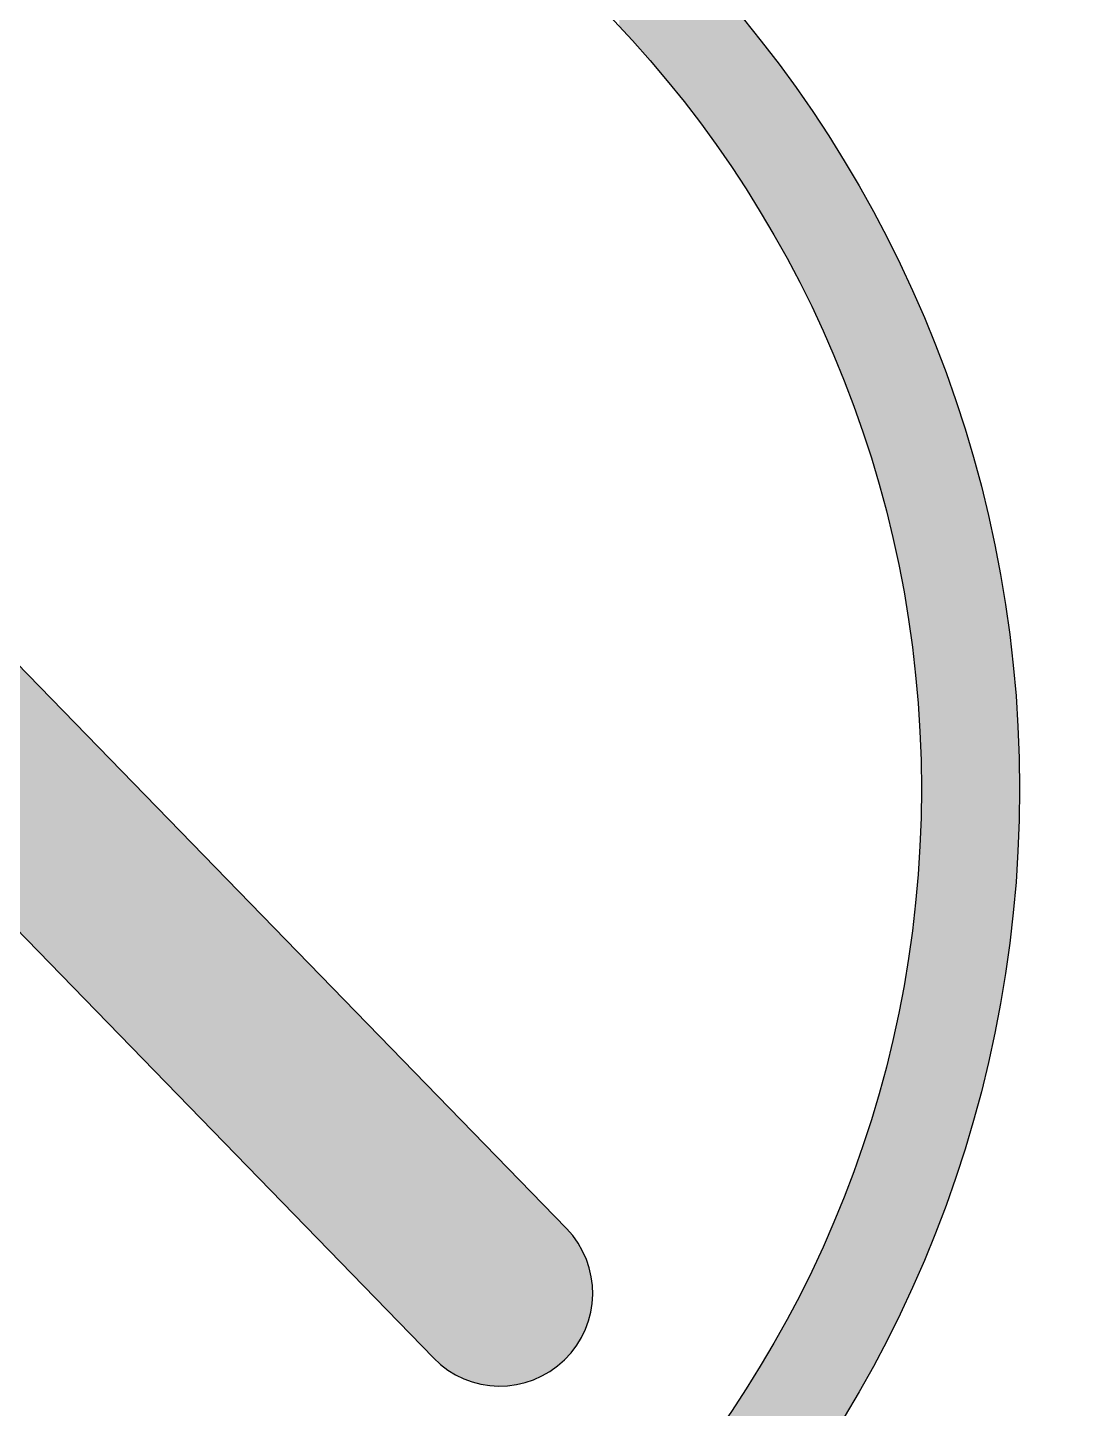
# Model space of a CAD drawing. Extents: x 14808 to 20058, y -13198 to -11680.
# Drawn here: x 16000.574 to 16002.171, y -12010.895 to -12008.786 of the extents above; entities that cross this region are included whole.
import ezdxf

# ---------------------------------------------------------------- set-up
doc = ezdxf.new("R2010")
doc.units = 0
doc.header["$LTSCALE"] = 7
doc.header["$MEASUREMENT"] = 0
doc.layers.get('0').update_dxf_attribs({"color": 2, "linetype": 'CONTINUOUS'})
doc.layers.add('D', color=2, linetype='CONTINUOUS')

msp = doc.modelspace()

# ---------------------------------------------------------------- linework, layer by layer
at = {"color": 7, "linetype": 'Continuous', "lineweight": 15}
for radius in [16.3242, 15.7587]:
    msp.add_circle((16010.5812, -12018.6267), radius, dxfattribs=at)
msp.add_open_spline([(15999.3312, -12018.6267), (15999.3367, -12018.3561), (15999.3473, -12017.8454), (15999.425, -12017.129), (15999.527, -12016.5091), (15999.6769, -12015.8263), (15999.8994, -12015.0553), (16000.2333, -12014.1795), (16000.6527, -12013.3058), (16001.139, -12012.4856), (16001.6632, -12011.7516), (16002.2225, -12011.0804), (16002.8233, -12010.4635), (16003.6071, -12009.776), (16004.4823, -12009.1523), (16005.1552, -12008.7666), (16005.5436, -12008.5664), (16005.6671, -12008.5068), (16005.7287, -12008.477)], degree=3, knots=[0, 0, 0, 0, 0.054702, 0.103217, 0.145543, 0.181681, 0.244502, 0.307634, 0.371182, 0.440853, 0.501729, 0.556883, 0.624061, 0.687782, 0.795186, 0.898263, 0.9492, 1, 1, 1, 1], dxfattribs=at)
at = {"layer": 'D'}
msp.add_lwpolyline([(15999.6985, -12008.8737, 0.999975), (15999.2921, -12009.269), (15999.7629, -12009.7529, 0.414214), (16000.1638, -12009.7584), (16001.1945, -12010.8178, 1), (16001.3977, -12010.6201), (15999.6985, -12008.8737)], format="xyb", dxfattribs=at)
for radius in [1.85, 1.7]:
    msp.add_circle((16000.2401, -12009.9489), radius, dxfattribs=at)
for points in [[(16001.5027, -12008.8106), (16001.4788, -12008.5748), (16001.5027, -12008.597)], [(16001.4788, -12008.7847), (16001.4788, -12008.5748), (16001.5027, -12008.8106)], [(16001.5139, -12008.8233), (16001.5027, -12008.597), (16001.5139, -12008.6073)], [(16001.5027, -12008.8106), (16001.5027, -12008.597), (16001.5139, -12008.8233)], [(16001.5318, -12008.8436), (16001.5139, -12008.6073), (16001.5318, -12008.6247)], [(16001.5139, -12008.8233), (16001.5139, -12008.6073), (16001.5318, -12008.8436)], [(16001.5482, -12008.8634), (16001.5318, -12008.6247), (16001.5482, -12008.6407)], [(16001.5318, -12008.8436), (16001.5318, -12008.6247), (16001.5482, -12008.8634)], [(16001.5599, -12008.8774), (16001.5482, -12008.6407), (16001.5599, -12008.6527)], [(16001.5482, -12008.8634), (16001.5482, -12008.6407), (16001.5599, -12008.8774)], [(16001.5816, -12008.9049), (16001.5599, -12008.6527), (16001.5816, -12008.675)], [(16001.5599, -12008.8774), (16001.5599, -12008.6527), (16001.5816, -12008.9049)], [(16001.5871, -12008.9118), (16001.5816, -12008.675), (16001.5871, -12008.6809)], [(16001.5816, -12008.9049), (16001.5816, -12008.675), (16001.5871, -12008.9118)], [(16001.6133, -12008.9468), (16001.5871, -12008.6809), (16001.6133, -12008.7093)], [(16001.5871, -12008.9118), (16001.5871, -12008.6809), (16001.6133, -12008.9468)], [(16001.6142, -12008.948), (16001.6133, -12008.7093), (16001.6142, -12008.7102)], [(16001.6133, -12008.9468), (16001.6133, -12008.7093), (16001.6142, -12008.948)], [(16001.6386, -12008.9824), (16001.6142, -12008.7102), (16001.6386, -12008.7381)], [(16001.6142, -12008.948), (16001.6142, -12008.7102), (16001.6386, -12008.9824)], [(16001.6457, -12008.993), (16001.6386, -12008.7381), (16001.6457, -12008.7461)], [(16001.6386, -12008.9824), (16001.6386, -12008.7381), (16001.6457, -12008.993)], [(16001.663, -12009.0186), (16001.6457, -12008.7461), (16001.663, -12008.7668)], [(16001.6457, -12008.993), (16001.6457, -12008.7461), (16001.663, -12009.0186)], [(16001.6763, -12009.0396), (16001.663, -12008.7668), (16001.6763, -12008.7828)], [(16001.663, -12009.0186), (16001.663, -12008.7668), (16001.6763, -12009.0396)], [(16001.6863, -12009.0553), (16001.6763, -12008.7828), (16001.6863, -12008.7954)], [(16001.6763, -12009.0396), (16001.6763, -12008.7828), (16001.6863, -12009.0553)], [(16001.7059, -12009.088), (16001.6863, -12008.7954), (16001.7059, -12008.8203)], [(16001.6863, -12009.0553), (16001.6863, -12008.7954), (16001.7059, -12009.088)], [(16001.7086, -12009.0925), (16001.7059, -12008.8203), (16001.7086, -12008.8238)], [(16001.7059, -12009.088), (16001.7059, -12008.8203), (16001.7086, -12009.0925)], [(16001.7299, -12009.1301), (16001.7086, -12008.8238), (16001.7299, -12008.8522)], [(16001.7086, -12009.0925), (16001.7086, -12008.8238), (16001.7299, -12009.1301)], [(16001.7345, -12009.1387), (16001.7299, -12008.8522), (16001.7345, -12008.8584)], [(16001.7299, -12009.1301), (16001.7299, -12008.8522), (16001.7345, -12009.1387)], [(16001.7502, -12009.1681), (16001.7345, -12008.8584), (16001.7502, -12008.8804)], [(16001.7345, -12009.1387), (16001.7345, -12008.8584), (16001.7502, -12009.1681)], [(16001.7621, -12009.1918), (16001.7502, -12008.8804), (16001.7621, -12008.8972)], [(16001.7502, -12009.1681), (16001.7502, -12008.8804), (16001.7621, -12009.1918)], [(16001.7694, -12009.2064), (16001.7621, -12008.8972), (16001.7694, -12008.9081)], [(16001.7621, -12009.1918), (16001.7621, -12008.8972), (16001.7694, -12009.2064)], [(16001.7875, -12009.2451), (16001.7694, -12008.9081), (16001.7875, -12008.9351)], [(16001.7694, -12009.2064), (16001.7694, -12008.9081), (16001.7875, -12009.2451)], [(16001.7885, -12009.2473), (16001.7875, -12008.9351), (16001.7885, -12008.9365)], [(16001.7875, -12009.2451), (16001.7875, -12008.9351), (16001.7885, -12009.2473)], [(16001.8047, -12009.284), (16001.7885, -12008.9365), (16001.8047, -12008.9619)], [(16001.7885, -12009.2473), (16001.7885, -12008.9365), (16001.8047, -12009.284)], [(16001.8139, -12009.3065), (16001.8047, -12008.9619), (16001.8139, -12008.9765)], [(16001.8047, -12009.284), (16001.8047, -12008.9619), (16001.8139, -12009.3065)], [(16001.8207, -12009.3231), (16001.8139, -12008.9765), (16001.8207, -12008.9878)], [(16001.8139, -12009.3065), (16001.8139, -12008.9765), (16001.8207, -12009.3231)], [(16001.8357, -12009.3624), (16001.8207, -12008.9878), (16001.8357, -12009.0128)], [(16001.8207, -12009.3231), (16001.8207, -12008.9878), (16001.8357, -12009.3624)], [(16001.8382, -12009.3694), (16001.8357, -12009.0128), (16001.8382, -12009.0169)], [(16001.8357, -12009.3624), (16001.8357, -12009.0128), (16001.8382, -12009.3694)], [(16001.8497, -12009.4019), (16001.8382, -12009.0169), (16001.8497, -12009.0372)], [(16001.8382, -12009.3694), (16001.8382, -12009.0169), (16001.8497, -12009.4019)], [(16001.8614, -12009.4377), (16001.8497, -12009.0372), (16001.8614, -12009.0578)], [(16001.8497, -12009.4019), (16001.8497, -12009.0372), (16001.8614, -12009.4377)], [(16001.8626, -12009.4415), (16001.8614, -12009.0578), (16001.8626, -12009.0601)], [(16001.8614, -12009.4377), (16001.8614, -12009.0578), (16001.8626, -12009.4415)], [(16001.8745, -12009.4811), (16001.8626, -12009.0601), (16001.8745, -12009.0824)], [(16001.8626, -12009.4415), (16001.8626, -12009.0601), (16001.8745, -12009.4811)], [(16001.8834, -12009.5139), (16001.8745, -12009.0824), (16001.8834, -12009.0992)], [(16001.8745, -12009.4811), (16001.8745, -12009.0824), (16001.8834, -12009.5139)], [(16001.8853, -12009.5208), (16001.8834, -12009.0992), (16001.8853, -12009.1029)], [(16001.8834, -12009.5139), (16001.8834, -12009.0992), (16001.8853, -12009.5208)], [(16001.8951, -12009.5604), (16001.8853, -12009.1029), (16001.8951, -12009.1225)], [(16001.8853, -12009.5208), (16001.8853, -12009.1029), (16001.8951, -12009.5604)], [(16001.9039, -12009.6), (16001.8951, -12009.1225), (16001.9039, -12009.1401)], [(16001.8951, -12009.5604), (16001.8951, -12009.1225), (16001.9039, -12009.6)], [(16001.9043, -12009.6021), (16001.9039, -12009.1401), (16001.9043, -12009.1409)], [(16001.9039, -12009.6), (16001.9039, -12009.1401), (16001.9043, -12009.6021)], [(16001.9117, -12009.6395), (16001.9043, -12009.1409), (16001.9117, -12009.1566)], [(16001.9043, -12009.6021), (16001.9043, -12009.1409), (16001.9117, -12009.6395)], [(16001.9185, -12009.6789), (16001.9117, -12009.1566), (16001.9185, -12009.1711)], [(16001.9117, -12009.6395), (16001.9117, -12009.1566), (16001.9185, -12009.6789)], [(16001.9241, -12009.7164), (16001.9185, -12009.1711), (16001.9241, -12009.183)], [(16001.9185, -12009.6789), (16001.9185, -12009.1711), (16001.9241, -12009.7164)], [(16001.9244, -12009.7182), (16001.9241, -12009.183), (16001.9244, -12009.1836)], [(16001.9241, -12009.7164), (16001.9241, -12009.183), (16001.9244, -12009.7182)], [(16001.9292, -12009.7573), (16001.9244, -12009.1836), (16001.9292, -12009.1947)], [(16001.9244, -12009.7182), (16001.9244, -12009.1836), (16001.9292, -12009.7573)], [(16001.9332, -12009.7961), (16001.9292, -12009.1947), (16001.9332, -12009.2037)], [(16001.9292, -12009.7573), (16001.9292, -12009.1947), (16001.9332, -12009.7961)], [(16001.9362, -12009.8347), (16001.9332, -12009.2037), (16001.9362, -12009.2106)], [(16001.9332, -12009.7961), (16001.9332, -12009.2037), (16001.9362, -12009.8347)], [(16001.9384, -12009.8731), (16001.9362, -12009.2106), (16001.9384, -12009.2155)], [(16001.9362, -12009.8347), (16001.9362, -12009.2106), (16001.9384, -12009.8731)], [(16001.9397, -12009.9111), (16001.9384, -12009.2155), (16001.9397, -12009.2184)], [(16001.9384, -12009.8731), (16001.9384, -12009.2155), (16001.9397, -12009.9111)], [(16001.9401, -12009.9489), (16001.9397, -12009.2184), (16001.9401, -12009.2193)], [(16001.9397, -12009.9111), (16001.9397, -12009.2184), (16001.9401, -12009.9489)], [(16001.9427, -12010.6724), (16001.9401, -12009.2193), (16001.9427, -12009.2253)], [(16001.9401, -12010.6784), (16001.9401, -12009.2193), (16001.9427, -12010.6724)], [(16001.9602, -12010.6299), (16001.9427, -12009.2253), (16001.9602, -12009.2679)], [(16001.9427, -12010.6724), (16001.9427, -12009.2253), (16001.9602, -12010.6299)], [(16001.9765, -12010.5871), (16001.9602, -12009.2679), (16001.9765, -12009.3107)], [(16001.9602, -12010.6299), (16001.9602, -12009.2679), (16001.9765, -12010.5871)], [(16001.9917, -12010.5441), (16001.9765, -12009.3107), (16001.9917, -12009.3536)], [(16001.9765, -12010.5871), (16001.9765, -12009.3107), (16001.9917, -12010.5441)], [(16001.1945, -12010.8178), (16000.1638, -12009.3519), (16001.1945, -12010.4112)], [(16000.1638, -12009.7584), (16000.1638, -12009.3519), (16001.1945, -12010.8178)], [(16002.0058, -12010.5011), (16001.9917, -12009.3536), (16002.0058, -12009.3967)], [(16001.9917, -12010.5441), (16001.9917, -12009.3536), (16002.0058, -12010.5011)], [(16002.0187, -12010.4579), (16002.0058, -12009.3967), (16002.0187, -12009.4398)], [(16002.0058, -12010.5011), (16002.0058, -12009.3967), (16002.0187, -12010.4579)], [(16002.0305, -12010.4148), (16002.0187, -12009.4398), (16002.0305, -12009.483)], [(16002.0187, -12010.4579), (16002.0187, -12009.4398), (16002.0305, -12010.4148)], [(16002.0411, -12010.3716), (16002.0305, -12009.483), (16002.0411, -12009.5261)], [(16002.0305, -12010.4148), (16002.0305, -12009.483), (16002.0411, -12010.3716)], [(16002.0507, -12010.3285), (16002.0411, -12009.5261), (16002.0507, -12009.5692)], [(16002.0411, -12010.3716), (16002.0411, -12009.5261), (16002.0507, -12010.3285)], [(16002.0592, -12010.2855), (16002.0507, -12009.5692), (16002.0592, -12009.6122)], [(16002.0507, -12010.3285), (16002.0507, -12009.5692), (16002.0592, -12010.2855)], [(16002.0666, -12010.2426), (16002.0592, -12009.6122), (16002.0666, -12009.6551)], [(16002.0592, -12010.2855), (16002.0592, -12009.6122), (16002.0666, -12010.2426)], [(16002.073, -12010.1999), (16002.0666, -12009.6551), (16002.073, -12009.6978)], [(16002.0666, -12010.2426), (16002.0666, -12009.6551), (16002.073, -12010.1999)], [(16002.0783, -12010.1574), (16002.073, -12009.6978), (16002.0783, -12009.7404)], [(16002.073, -12010.1999), (16002.073, -12009.6978), (16002.0783, -12010.1574)], [(16002.0826, -12010.1151), (16002.0783, -12009.7404), (16002.0826, -12009.7826)], [(16002.0783, -12010.1574), (16002.0783, -12009.7404), (16002.0826, -12010.1151)], [(16002.0859, -12010.0731), (16002.0826, -12009.7826), (16002.0859, -12009.8247)], [(16002.0826, -12010.1151), (16002.0826, -12009.7826), (16002.0859, -12010.0731)], [(16002.0882, -12010.0314), (16002.0859, -12009.8247), (16002.0882, -12009.8664)], [(16002.0859, -12010.0731), (16002.0859, -12009.8247), (16002.0882, -12010.0314)], [(16002.0896, -12009.9899), (16002.0882, -12009.8664), (16002.0896, -12009.9078)], [(16002.0882, -12010.0314), (16002.0882, -12009.8664), (16002.0896, -12009.9899)], [(16002.0896, -12009.9899), (16002.0896, -12009.9078), (16002.0901, -12009.9489)], [(16001.9401, -12010.6784), (16001.9397, -12009.9866), (16001.9401, -12009.9489)], [(16001.9397, -12010.6794), (16001.9384, -12010.0247), (16001.9397, -12009.9866)], [(16001.9397, -12010.6794), (16001.9397, -12009.9866), (16001.9401, -12010.6784)], [(16001.9384, -12010.6823), (16001.9362, -12010.063), (16001.9384, -12010.0247)], [(16001.9384, -12010.6823), (16001.9384, -12010.0247), (16001.9397, -12010.6794)], [(16001.9362, -12010.6871), (16001.9332, -12010.1016), (16001.9362, -12010.063)], [(16001.9362, -12010.6871), (16001.9362, -12010.063), (16001.9384, -12010.6823)], [(16001.9332, -12010.6941), (16001.9292, -12010.1405), (16001.9332, -12010.1016)], [(16001.9332, -12010.6941), (16001.9332, -12010.1016), (16001.9362, -12010.6871)], [(16001.9292, -12010.7031), (16001.9244, -12010.1796), (16001.9292, -12010.1405)], [(16001.9292, -12010.7031), (16001.9292, -12010.1405), (16001.9332, -12010.6941)], [(16001.9241, -12010.7148), (16001.9185, -12010.2188), (16001.9241, -12010.1814)], [(16001.9244, -12010.7142), (16001.9241, -12010.1814), (16001.9244, -12010.1796)], [(16001.9241, -12010.7148), (16001.9241, -12010.1814), (16001.9244, -12010.7142)], [(16001.9244, -12010.7142), (16001.9244, -12010.1796), (16001.9292, -12010.7031)], [(16001.9185, -12010.7266), (16001.9117, -12010.2582), (16001.9185, -12010.2188)], [(16001.9185, -12010.7266), (16001.9185, -12010.2188), (16001.9241, -12010.7148)], [(16001.9117, -12010.7411), (16001.9043, -12010.2956), (16001.9117, -12010.2582)], [(16001.9117, -12010.7411), (16001.9117, -12010.2582), (16001.9185, -12010.7266)], [(16001.9039, -12010.7577), (16001.8951, -12010.3373), (16001.9039, -12010.2977)], [(16001.9043, -12010.7569), (16001.9039, -12010.2977), (16001.9043, -12010.2956)], [(16001.9039, -12010.7577), (16001.9039, -12010.2977), (16001.9043, -12010.7569)], [(16001.9043, -12010.7569), (16001.9043, -12010.2956), (16001.9117, -12010.7411)], [(16001.8951, -12010.7752), (16001.8853, -12010.377), (16001.8951, -12010.3373)], [(16001.8951, -12010.7752), (16001.8951, -12010.3373), (16001.9039, -12010.7577)], [(16001.8834, -12010.7986), (16001.8745, -12010.4166), (16001.8834, -12010.3839)], [(16001.8853, -12010.7948), (16001.8834, -12010.3839), (16001.8853, -12010.377)], [(16001.8834, -12010.7986), (16001.8834, -12010.3839), (16001.8853, -12010.7948)], [(16001.8853, -12010.7948), (16001.8853, -12010.377), (16001.8951, -12010.7752)], [(16001.1967, -12010.82), (16001.1945, -12010.4112), (16001.1967, -12010.4135)], [(16001.1945, -12010.8178), (16001.1945, -12010.4112), (16001.1967, -12010.82)], [(16001.199, -12010.8222), (16001.1967, -12010.4135), (16001.199, -12010.4159)], [(16001.1967, -12010.82), (16001.1967, -12010.4135), (16001.199, -12010.8222)], [(16001.2013, -12010.8244), (16001.199, -12010.4159), (16001.2013, -12010.4183)], [(16001.199, -12010.8222), (16001.199, -12010.4159), (16001.2013, -12010.8244)], [(16001.8745, -12010.8154), (16001.8626, -12010.4563), (16001.8745, -12010.4166)], [(16001.8745, -12010.8154), (16001.8745, -12010.4166), (16001.8834, -12010.7986)], [(16001.2038, -12010.8265), (16001.2013, -12010.4183), (16001.2038, -12010.4208)], [(16001.2013, -12010.8244), (16001.2013, -12010.4183), (16001.2038, -12010.8265)], [(16001.2063, -12010.8286), (16001.2038, -12010.4208), (16001.2063, -12010.4234)], [(16001.2038, -12010.8265), (16001.2038, -12010.4208), (16001.2063, -12010.8286)], [(16001.2088, -12010.8307), (16001.2063, -12010.4234), (16001.2088, -12010.426)], [(16001.2063, -12010.8286), (16001.2063, -12010.4234), (16001.2088, -12010.8307)], [(16001.2114, -12010.8327), (16001.2088, -12010.426), (16001.2114, -12010.4287)], [(16001.2088, -12010.8307), (16001.2088, -12010.426), (16001.2114, -12010.8327)], [(16001.2141, -12010.8346), (16001.2114, -12010.4287), (16001.2141, -12010.4315)], [(16001.2114, -12010.8327), (16001.2114, -12010.4287), (16001.2141, -12010.8346)], [(16001.2169, -12010.8365), (16001.2141, -12010.4315), (16001.2169, -12010.4343)], [(16001.2141, -12010.8346), (16001.2141, -12010.4315), (16001.2169, -12010.8365)], [(16001.2197, -12010.8384), (16001.2169, -12010.4343), (16001.2197, -12010.4372)], [(16001.2169, -12010.8365), (16001.2169, -12010.4343), (16001.2197, -12010.8384)], [(16001.2226, -12010.8402), (16001.2197, -12010.4372), (16001.2226, -12010.4402)], [(16001.2197, -12010.8384), (16001.2197, -12010.4372), (16001.2226, -12010.8402)], [(16001.2256, -12010.8419), (16001.2226, -12010.4402), (16001.2256, -12010.4432)], [(16001.2226, -12010.8402), (16001.2226, -12010.4402), (16001.2256, -12010.8419)], [(16001.2286, -12010.8436), (16001.2256, -12010.4432), (16001.2286, -12010.4463)], [(16001.2256, -12010.8419), (16001.2256, -12010.4432), (16001.2286, -12010.8436)], [(16001.2317, -12010.8452), (16001.2286, -12010.4463), (16001.2317, -12010.4495)], [(16001.2286, -12010.8436), (16001.2286, -12010.4463), (16001.2317, -12010.8452)], [(16001.2348, -12010.8468), (16001.2317, -12010.4495), (16001.2348, -12010.4527)], [(16001.2317, -12010.8452), (16001.2317, -12010.4495), (16001.2348, -12010.8468)], [(16001.238, -12010.8482), (16001.2348, -12010.4527), (16001.238, -12010.456)], [(16001.2348, -12010.8468), (16001.2348, -12010.4527), (16001.238, -12010.8482)], [(16001.2412, -12010.8496), (16001.238, -12010.456), (16001.2412, -12010.4593)], [(16001.238, -12010.8482), (16001.238, -12010.456), (16001.2412, -12010.8496)], [(16001.2445, -12010.851), (16001.2412, -12010.4593), (16001.2445, -12010.4627)], [(16001.2412, -12010.8496), (16001.2412, -12010.4593), (16001.2445, -12010.851)], [(16001.8626, -12010.8376), (16001.8614, -12010.4601), (16001.8626, -12010.4563)], [(16001.8626, -12010.8376), (16001.8626, -12010.4563), (16001.8745, -12010.8154)], [(16001.2478, -12010.8522), (16001.2445, -12010.4627), (16001.2478, -12010.4661)], [(16001.2445, -12010.851), (16001.2445, -12010.4627), (16001.2478, -12010.8522)], [(16001.2512, -12010.8534), (16001.2478, -12010.4661), (16001.2512, -12010.4696)], [(16001.2478, -12010.8522), (16001.2478, -12010.4661), (16001.2512, -12010.8534)], [(16001.2546, -12010.8545), (16001.2512, -12010.4696), (16001.2546, -12010.4731)], [(16001.2512, -12010.8534), (16001.2512, -12010.4696), (16001.2546, -12010.8545)], [(16001.2581, -12010.8555), (16001.2546, -12010.4731), (16001.2581, -12010.4766)], [(16001.2546, -12010.8545), (16001.2546, -12010.4731), (16001.2581, -12010.8555)], [(16001.2616, -12010.8564), (16001.2581, -12010.4766), (16001.2616, -12010.4802)], [(16001.2581, -12010.8555), (16001.2581, -12010.4766), (16001.2616, -12010.8564)], [(16001.2651, -12010.8573), (16001.2616, -12010.4802), (16001.2651, -12010.4839)], [(16001.2616, -12010.8564), (16001.2616, -12010.4802), (16001.2651, -12010.8573)], [(16001.8614, -12010.8399), (16001.8497, -12010.4959), (16001.8614, -12010.4601)], [(16001.8614, -12010.8399), (16001.8614, -12010.4601), (16001.8626, -12010.8376)], [(16001.2687, -12010.858), (16001.2651, -12010.4839), (16001.2687, -12010.4875)], [(16001.2651, -12010.8573), (16001.2651, -12010.4839), (16001.2687, -12010.858)], [(16001.2723, -12010.8587), (16001.2687, -12010.4875), (16001.2723, -12010.4912)], [(16001.2687, -12010.858), (16001.2687, -12010.4875), (16001.2723, -12010.8587)], [(16001.2759, -12010.8592), (16001.2723, -12010.4912), (16001.2759, -12010.4949)], [(16001.2723, -12010.8587), (16001.2723, -12010.4912), (16001.2759, -12010.8592)], [(16001.2795, -12010.8597), (16001.2759, -12010.4949), (16001.2795, -12010.4986)], [(16001.2759, -12010.8592), (16001.2759, -12010.4949), (16001.2795, -12010.8597)], [(16001.2831, -12010.8601), (16001.2795, -12010.4986), (16001.2831, -12010.5024)], [(16001.2795, -12010.8597), (16001.2795, -12010.4986), (16001.2831, -12010.8601)], [(16001.8497, -12010.8605), (16001.8382, -12010.5284), (16001.8497, -12010.4959)], [(16001.8497, -12010.8605), (16001.8497, -12010.4959), (16001.8614, -12010.8399)], [(16001.2868, -12010.8604), (16001.2831, -12010.5024), (16001.2868, -12010.5061)], [(16001.2831, -12010.8601), (16001.2831, -12010.5024), (16001.2868, -12010.8604)], [(16001.2904, -12010.8606), (16001.2868, -12010.5061), (16001.2904, -12010.5099)], [(16001.2868, -12010.8604), (16001.2868, -12010.5061), (16001.2904, -12010.8606)], [(16001.2941, -12010.8607), (16001.2904, -12010.5099), (16001.2941, -12010.5137)], [(16001.2904, -12010.8606), (16001.2904, -12010.5099), (16001.2941, -12010.8607)], [(16001.2978, -12010.8607), (16001.2941, -12010.5137), (16001.2978, -12010.5174)], [(16001.2941, -12010.8607), (16001.2941, -12010.5137), (16001.2978, -12010.8607)], [(16001.3015, -12010.8606), (16001.2978, -12010.5174), (16001.3015, -12010.5212)], [(16001.2978, -12010.8607), (16001.2978, -12010.5174), (16001.3015, -12010.8606)], [(16001.3051, -12010.8604), (16001.3015, -12010.5212), (16001.3051, -12010.525)], [(16001.3015, -12010.8606), (16001.3015, -12010.5212), (16001.3051, -12010.8604)], [(16001.3088, -12010.8601), (16001.3051, -12010.525), (16001.3088, -12010.5287)], [(16001.3051, -12010.8604), (16001.3051, -12010.525), (16001.3088, -12010.8601)], [(16001.3124, -12010.8597), (16001.3088, -12010.5287), (16001.3124, -12010.5325)], [(16001.3088, -12010.8601), (16001.3088, -12010.5287), (16001.3124, -12010.8597)], [(16001.316, -12010.8593), (16001.3124, -12010.5325), (16001.316, -12010.5362)], [(16001.3124, -12010.8597), (16001.3124, -12010.5325), (16001.316, -12010.8593)], [(16001.3196, -12010.8587), (16001.316, -12010.5362), (16001.3196, -12010.5399)], [(16001.316, -12010.8593), (16001.316, -12010.5362), (16001.3196, -12010.8587)], [(16001.3232, -12010.8581), (16001.3196, -12010.5399), (16001.3232, -12010.5436)], [(16001.3196, -12010.8587), (16001.3196, -12010.5399), (16001.3232, -12010.8581)], [(16001.3268, -12010.8573), (16001.3232, -12010.5436), (16001.3268, -12010.5472)], [(16001.3232, -12010.8581), (16001.3232, -12010.5436), (16001.3268, -12010.8573)], [(16001.8357, -12010.8849), (16001.8207, -12010.5746), (16001.8357, -12010.5353)], [(16001.8382, -12010.8808), (16001.8357, -12010.5353), (16001.8382, -12010.5284)], [(16001.8357, -12010.8849), (16001.8357, -12010.5353), (16001.8382, -12010.8808)], [(16001.8382, -12010.8808), (16001.8382, -12010.5284), (16001.8497, -12010.8605)], [(16001.3303, -12010.8565), (16001.3268, -12010.5472), (16001.3303, -12010.5508)], [(16001.3268, -12010.8573), (16001.3268, -12010.5472), (16001.3303, -12010.8565)], [(16001.3338, -12010.8556), (16001.3303, -12010.5508), (16001.3338, -12010.5544)], [(16001.3303, -12010.8565), (16001.3303, -12010.5508), (16001.3338, -12010.8556)], [(16001.3372, -12010.8546), (16001.3338, -12010.5544), (16001.3372, -12010.5579)], [(16001.3338, -12010.8556), (16001.3338, -12010.5544), (16001.3372, -12010.8546)], [(16001.3406, -12010.8535), (16001.3372, -12010.5579), (16001.3406, -12010.5615)], [(16001.3372, -12010.8546), (16001.3372, -12010.5579), (16001.3406, -12010.8535)], [(16001.344, -12010.8523), (16001.3406, -12010.5615), (16001.344, -12010.5649)], [(16001.3406, -12010.8535), (16001.3406, -12010.5615), (16001.344, -12010.8523)], [(16001.3473, -12010.8511), (16001.344, -12010.5649), (16001.3473, -12010.5683)], [(16001.344, -12010.8523), (16001.344, -12010.5649), (16001.3473, -12010.8511)], [(16001.3506, -12010.8498), (16001.3473, -12010.5683), (16001.3506, -12010.5717)], [(16001.3473, -12010.8511), (16001.3473, -12010.5683), (16001.3506, -12010.8498)], [(16001.3538, -12010.8484), (16001.3506, -12010.5717), (16001.3538, -12010.575)], [(16001.3506, -12010.8498), (16001.3506, -12010.5717), (16001.3538, -12010.8484)], [(16001.357, -12010.8469), (16001.3538, -12010.575), (16001.357, -12010.5783)], [(16001.3538, -12010.8484), (16001.3538, -12010.575), (16001.357, -12010.8469)], [(16001.3601, -12010.8454), (16001.357, -12010.5783), (16001.3601, -12010.5815)], [(16001.357, -12010.8469), (16001.357, -12010.5783), (16001.3601, -12010.8454)], [(16001.3631, -12010.8438), (16001.3601, -12010.5815), (16001.3631, -12010.5846)], [(16001.3601, -12010.8454), (16001.3601, -12010.5815), (16001.3631, -12010.8438)], [(16001.3661, -12010.8422), (16001.3631, -12010.5846), (16001.3661, -12010.5877)], [(16001.3631, -12010.8438), (16001.3631, -12010.5846), (16001.3661, -12010.8422)], [(16001.8207, -12010.9099), (16001.8139, -12010.5912), (16001.8207, -12010.5746)], [(16001.8207, -12010.9099), (16001.8207, -12010.5746), (16001.8357, -12010.8849)], [(16001.3691, -12010.8404), (16001.3661, -12010.5877), (16001.3691, -12010.5907)], [(16001.3661, -12010.8422), (16001.3661, -12010.5877), (16001.3691, -12010.8404)], [(16001.372, -12010.8387), (16001.3691, -12010.5907), (16001.372, -12010.5937)], [(16001.3691, -12010.8404), (16001.3691, -12010.5907), (16001.372, -12010.8387)], [(16001.3748, -12010.8368), (16001.372, -12010.5937), (16001.3748, -12010.5966)], [(16001.372, -12010.8387), (16001.372, -12010.5937), (16001.3748, -12010.8368)], [(16001.3775, -12010.8349), (16001.3748, -12010.5966), (16001.3775, -12010.5994)], [(16001.3748, -12010.8368), (16001.3748, -12010.5966), (16001.3775, -12010.8349)], [(16001.3802, -12010.833), (16001.3775, -12010.5994), (16001.3802, -12010.6022)], [(16001.3775, -12010.8349), (16001.3775, -12010.5994), (16001.3802, -12010.833)], [(16001.3828, -12010.831), (16001.3802, -12010.6022), (16001.3828, -12010.6048)], [(16001.3802, -12010.833), (16001.3802, -12010.6022), (16001.3828, -12010.831)], [(16001.3854, -12010.829), (16001.3828, -12010.6048), (16001.3854, -12010.6075)], [(16001.3828, -12010.831), (16001.3828, -12010.6048), (16001.3854, -12010.829)], [(16001.8139, -12010.9213), (16001.8047, -12010.6138), (16001.8139, -12010.5912)], [(16001.8139, -12010.9213), (16001.8139, -12010.5912), (16001.8207, -12010.9099)], [(16001.3879, -12010.8269), (16001.3854, -12010.6075), (16001.3879, -12010.61)], [(16001.3854, -12010.829), (16001.3854, -12010.6075), (16001.3879, -12010.8269)], [(16001.3903, -12010.8248), (16001.3879, -12010.61), (16001.3903, -12010.6125)], [(16001.3879, -12010.8269), (16001.3879, -12010.61), (16001.3903, -12010.8248)], [(16001.3926, -12010.8227), (16001.3903, -12010.6125), (16001.3926, -12010.6149)], [(16001.3903, -12010.8248), (16001.3903, -12010.6125), (16001.3926, -12010.8227)], [(16001.3949, -12010.8205), (16001.3926, -12010.6149), (16001.3949, -12010.6173)], [(16001.3926, -12010.8227), (16001.3926, -12010.6149), (16001.3949, -12010.8205)], [(16001.3971, -12010.8183), (16001.3949, -12010.6173), (16001.3971, -12010.6196)], [(16001.3949, -12010.8205), (16001.3949, -12010.6173), (16001.3971, -12010.8183)], [(16001.3977, -12010.8178), (16001.3971, -12010.6196), (16001.3977, -12010.6201)], [(16001.3971, -12010.8183), (16001.3971, -12010.6196), (16001.3977, -12010.8178)], [(16001.3993, -12010.816), (16001.3977, -12010.6201), (16001.3993, -12010.6219)], [(16001.3977, -12010.8178), (16001.3977, -12010.6201), (16001.3993, -12010.816)], [(16001.3998, -12010.8155), (16001.3993, -12010.6219), (16001.3998, -12010.6224)], [(16001.3993, -12010.816), (16001.3993, -12010.6219), (16001.3998, -12010.8155)], [(16001.4015, -12010.8137), (16001.3998, -12010.6224), (16001.4015, -12010.6242)], [(16001.3998, -12010.8155), (16001.3998, -12010.6224), (16001.4015, -12010.8137)], [(16001.402, -12010.8131), (16001.4015, -12010.6242), (16001.402, -12010.6247)], [(16001.4015, -12010.8137), (16001.4015, -12010.6242), (16001.402, -12010.8131)], [(16001.4036, -12010.8112), (16001.402, -12010.6247), (16001.4036, -12010.6266)], [(16001.402, -12010.8131), (16001.402, -12010.6247), (16001.4036, -12010.8112)], [(16001.4041, -12010.8107), (16001.4036, -12010.6266), (16001.4041, -12010.6271)], [(16001.4036, -12010.8112), (16001.4036, -12010.6266), (16001.4041, -12010.8107)], [(16001.4057, -12010.8087), (16001.4041, -12010.6271), (16001.4057, -12010.6291)], [(16001.4041, -12010.8107), (16001.4041, -12010.6271), (16001.4057, -12010.8087)], [(16001.8047, -12010.9358), (16001.7885, -12010.6505), (16001.8047, -12010.6138)], [(16001.8047, -12010.9358), (16001.8047, -12010.6138), (16001.8139, -12010.9213)], [(16001.4061, -12010.8082), (16001.4057, -12010.6291), (16001.4061, -12010.6296)], [(16001.4057, -12010.8087), (16001.4057, -12010.6291), (16001.4061, -12010.8082)], [(16001.4078, -12010.8062), (16001.4061, -12010.6296), (16001.4078, -12010.6317)], [(16001.4061, -12010.8082), (16001.4061, -12010.6296), (16001.4078, -12010.8062)], [(16001.4082, -12010.8057), (16001.4078, -12010.6317), (16001.4082, -12010.6322)], [(16001.4078, -12010.8062), (16001.4078, -12010.6317), (16001.4082, -12010.8057)], [(16001.4098, -12010.8036), (16001.4082, -12010.6322), (16001.4098, -12010.6343)], [(16001.4082, -12010.8057), (16001.4082, -12010.6322), (16001.4098, -12010.8036)], [(16001.4101, -12010.8031), (16001.4098, -12010.6343), (16001.4101, -12010.6348)], [(16001.4098, -12010.8036), (16001.4098, -12010.6343), (16001.4101, -12010.8031)], [(16001.4117, -12010.8009), (16001.4101, -12010.6348), (16001.4117, -12010.637)], [(16001.4101, -12010.8031), (16001.4101, -12010.6348), (16001.4117, -12010.8009)], [(16001.4121, -12010.8004), (16001.4117, -12010.637), (16001.4121, -12010.6375)], [(16001.4117, -12010.8009), (16001.4117, -12010.637), (16001.4121, -12010.8004)], [(16001.4137, -12010.7981), (16001.4121, -12010.6375), (16001.4137, -12010.6398)], [(16001.4121, -12010.8004), (16001.4121, -12010.6375), (16001.4137, -12010.7981)], [(16001.414, -12010.7976), (16001.4137, -12010.6398), (16001.414, -12010.6402)], [(16001.4137, -12010.7981), (16001.4137, -12010.6398), (16001.414, -12010.7976)], [(16001.4155, -12010.7953), (16001.414, -12010.6402), (16001.4155, -12010.6426)], [(16001.414, -12010.7976), (16001.414, -12010.6402), (16001.4155, -12010.7953)], [(16001.4158, -12010.7948), (16001.4155, -12010.6426), (16001.4158, -12010.643)], [(16001.4155, -12010.7953), (16001.4155, -12010.6426), (16001.4158, -12010.7948)], [(16001.4173, -12010.7924), (16001.4158, -12010.643), (16001.4173, -12010.6455)], [(16001.4158, -12010.7948), (16001.4158, -12010.643), (16001.4173, -12010.7924)], [(16001.4176, -12010.7919), (16001.4173, -12010.6455), (16001.4176, -12010.6459)], [(16001.4173, -12010.7924), (16001.4173, -12010.6455), (16001.4176, -12010.7919)], [(16001.4191, -12010.7894), (16001.4176, -12010.6459), (16001.4191, -12010.6485)], [(16001.4176, -12010.7919), (16001.4176, -12010.6459), (16001.4191, -12010.7894)], [(16001.4193, -12010.789), (16001.4191, -12010.6485), (16001.4193, -12010.6489)], [(16001.4191, -12010.7894), (16001.4191, -12010.6485), (16001.4193, -12010.789)], [(16001.4207, -12010.7864), (16001.4193, -12010.6489), (16001.4207, -12010.6515)], [(16001.4193, -12010.789), (16001.4193, -12010.6489), (16001.4207, -12010.7864)], [(16001.4209, -12010.786), (16001.4207, -12010.6515), (16001.4209, -12010.6519)], [(16001.4207, -12010.7864), (16001.4207, -12010.6515), (16001.4209, -12010.786)], [(16001.4223, -12010.7833), (16001.4209, -12010.6519), (16001.4223, -12010.6546)], [(16001.4209, -12010.786), (16001.4209, -12010.6519), (16001.4223, -12010.7833)], [(16001.4225, -12010.7829), (16001.4223, -12010.6546), (16001.4225, -12010.6549)], [(16001.4223, -12010.7833), (16001.4223, -12010.6546), (16001.4225, -12010.7829)], [(16001.4239, -12010.7802), (16001.4225, -12010.6549), (16001.4239, -12010.6577)], [(16001.4225, -12010.7829), (16001.4225, -12010.6549), (16001.4239, -12010.7802)], [(16001.4241, -12010.7798), (16001.4239, -12010.6577), (16001.4241, -12010.658)], [(16001.4239, -12010.7802), (16001.4239, -12010.6577), (16001.4241, -12010.7798)], [(16001.4254, -12010.777), (16001.4241, -12010.658), (16001.4254, -12010.6609)], [(16001.4241, -12010.7798), (16001.4241, -12010.658), (16001.4254, -12010.777)], [(16001.4255, -12010.7767), (16001.4254, -12010.6609), (16001.4255, -12010.6612)], [(16001.4254, -12010.777), (16001.4254, -12010.6609), (16001.4255, -12010.7767)], [(16001.4268, -12010.7738), (16001.4255, -12010.6612), (16001.4268, -12010.6641)], [(16001.4255, -12010.7767), (16001.4255, -12010.6612), (16001.4268, -12010.7738)], [(16001.4269, -12010.7734), (16001.4268, -12010.6641), (16001.4269, -12010.6644)], [(16001.4268, -12010.7738), (16001.4268, -12010.6641), (16001.4269, -12010.7734)], [(16001.4281, -12010.7705), (16001.4269, -12010.6644), (16001.4281, -12010.6674)], [(16001.4269, -12010.7734), (16001.4269, -12010.6644), (16001.4281, -12010.7705)], [(16001.4282, -12010.7702), (16001.4281, -12010.6674), (16001.4282, -12010.6677)], [(16001.4281, -12010.7705), (16001.4281, -12010.6674), (16001.4282, -12010.7702)], [(16001.4294, -12010.7672), (16001.4282, -12010.6677), (16001.4294, -12010.6707)], [(16001.4282, -12010.7702), (16001.4282, -12010.6677), (16001.4294, -12010.7672)], [(16001.7875, -12010.9627), (16001.7694, -12010.6913), (16001.7875, -12010.6527)], [(16001.7885, -12010.9612), (16001.7875, -12010.6527), (16001.7885, -12010.6505)], [(16001.7875, -12010.9627), (16001.7875, -12010.6527), (16001.7885, -12010.9612)], [(16001.7885, -12010.9612), (16001.7885, -12010.6505), (16001.8047, -12010.9358)], [(16001.4295, -12010.7668), (16001.4294, -12010.6707), (16001.4295, -12010.671)], [(16001.4294, -12010.7672), (16001.4294, -12010.6707), (16001.4295, -12010.7668)], [(16001.4305, -12010.7638), (16001.4295, -12010.671), (16001.4305, -12010.6741)], [(16001.4295, -12010.7668), (16001.4295, -12010.671), (16001.4305, -12010.7638)], [(16001.4306, -12010.7635), (16001.4305, -12010.6741), (16001.4306, -12010.6744)], [(16001.4305, -12010.7638), (16001.4305, -12010.6741), (16001.4306, -12010.7635)], [(16001.4316, -12010.7604), (16001.4306, -12010.6744), (16001.4316, -12010.6775)], [(16001.4306, -12010.7635), (16001.4306, -12010.6744), (16001.4316, -12010.7604)], [(16001.4317, -12010.7601), (16001.4316, -12010.6775), (16001.4317, -12010.6778)], [(16001.4316, -12010.7604), (16001.4316, -12010.6775), (16001.4317, -12010.7601)], [(16001.4326, -12010.7569), (16001.4317, -12010.6778), (16001.4326, -12010.681)], [(16001.4317, -12010.7601), (16001.4317, -12010.6778), (16001.4326, -12010.7569)], [(16001.4327, -12010.7566), (16001.4326, -12010.681), (16001.4327, -12010.6812)], [(16001.4326, -12010.7569), (16001.4326, -12010.681), (16001.4327, -12010.7566)], [(16001.4336, -12010.7534), (16001.4327, -12010.6812), (16001.4336, -12010.6845)], [(16001.4327, -12010.7566), (16001.4327, -12010.6812), (16001.4336, -12010.7534)], [(16001.4336, -12010.7531), (16001.4336, -12010.6845), (16001.4336, -12010.6847)], [(16001.4336, -12010.7534), (16001.4336, -12010.6845), (16001.4336, -12010.7531)], [(16001.4344, -12010.7499), (16001.4336, -12010.6847), (16001.4344, -12010.688)], [(16001.4336, -12010.7531), (16001.4336, -12010.6847), (16001.4344, -12010.7499)], [(16001.4345, -12010.7496), (16001.4344, -12010.688), (16001.4345, -12010.6882)], [(16001.4344, -12010.7499), (16001.4344, -12010.688), (16001.4345, -12010.7496)], [(16001.4351, -12010.7463), (16001.4345, -12010.6882), (16001.4351, -12010.6916)], [(16001.4345, -12010.7496), (16001.4345, -12010.6882), (16001.4351, -12010.7463)], [(16001.4352, -12010.7461), (16001.4351, -12010.6916), (16001.4352, -12010.6918)], [(16001.4351, -12010.7463), (16001.4351, -12010.6916), (16001.4352, -12010.7461)], [(16001.7694, -12010.9897), (16001.7621, -12010.706), (16001.7694, -12010.6913)], [(16001.7694, -12010.9897), (16001.7694, -12010.6913), (16001.7875, -12010.9627)], [(16001.4358, -12010.7427), (16001.4352, -12010.6918), (16001.4358, -12010.6951)], [(16001.4352, -12010.7461), (16001.4352, -12010.6918), (16001.4358, -12010.7427)], [(16001.4358, -12010.7425), (16001.4358, -12010.6951), (16001.4358, -12010.6954)], [(16001.4358, -12010.7427), (16001.4358, -12010.6951), (16001.4358, -12010.7425)], [(16001.4364, -12010.7391), (16001.4358, -12010.6954), (16001.4364, -12010.6988)], [(16001.4358, -12010.7425), (16001.4358, -12010.6954), (16001.4364, -12010.7391)], [(16001.4364, -12010.7389), (16001.4364, -12010.6988), (16001.4364, -12010.699)], [(16001.4364, -12010.7391), (16001.4364, -12010.6988), (16001.4364, -12010.7389)], [(16001.4368, -12010.7355), (16001.4364, -12010.699), (16001.4368, -12010.7024)], [(16001.4364, -12010.7389), (16001.4364, -12010.699), (16001.4368, -12010.7355)], [(16001.4369, -12010.7352), (16001.4368, -12010.7024), (16001.4369, -12010.7026)], [(16001.4368, -12010.7355), (16001.4368, -12010.7024), (16001.4369, -12010.7352)], [(16001.4372, -12010.7319), (16001.4369, -12010.7026), (16001.4372, -12010.706)], [(16001.4369, -12010.7352), (16001.4369, -12010.7026), (16001.4372, -12010.7319)], [(16001.4372, -12010.7316), (16001.4372, -12010.706), (16001.4372, -12010.7062)], [(16001.4372, -12010.7319), (16001.4372, -12010.706), (16001.4372, -12010.7316)], [(16001.4375, -12010.7282), (16001.4372, -12010.7062), (16001.4375, -12010.7097)], [(16001.4372, -12010.7316), (16001.4372, -12010.7062), (16001.4375, -12010.7282)], [(16001.4375, -12010.7279), (16001.4375, -12010.7097), (16001.4375, -12010.7099)], [(16001.4375, -12010.7282), (16001.4375, -12010.7097), (16001.4375, -12010.7279)], [(16001.4377, -12010.7246), (16001.4375, -12010.7099), (16001.4377, -12010.7134)], [(16001.4375, -12010.7279), (16001.4375, -12010.7099), (16001.4377, -12010.7246)], [(16001.7621, -12011.0006), (16001.7502, -12010.7297), (16001.7621, -12010.706)], [(16001.7621, -12011.0006), (16001.7621, -12010.706), (16001.7694, -12010.9897)], [(16001.4377, -12010.7242), (16001.4377, -12010.7134), (16001.4377, -12010.7135)], [(16001.4377, -12010.7246), (16001.4377, -12010.7134), (16001.4377, -12010.7242)], [(16001.4378, -12010.7209), (16001.4377, -12010.7135), (16001.4378, -12010.7171)], [(16001.4377, -12010.7242), (16001.4377, -12010.7135), (16001.4378, -12010.7209)], [(16001.4378, -12010.7209), (16001.4378, -12010.7171), (16001.4378, -12010.7172)], [(16001.7502, -12011.0173), (16001.7345, -12010.759), (16001.7502, -12010.7297)], [(16001.7502, -12011.0173), (16001.7502, -12010.7297), (16001.7621, -12011.0006)], [(16001.7299, -12011.0455), (16001.7086, -12010.8053), (16001.7299, -12010.7677)], [(16001.7345, -12011.0394), (16001.7299, -12010.7677), (16001.7345, -12010.759)], [(16001.7299, -12011.0455), (16001.7299, -12010.7677), (16001.7345, -12011.0394)], [(16001.7345, -12011.0394), (16001.7345, -12010.759), (16001.7502, -12011.0173)], [(16001.7059, -12011.0775), (16001.6863, -12010.8424), (16001.7059, -12010.8097)], [(16001.7086, -12011.0739), (16001.7059, -12010.8097), (16001.7086, -12010.8053)], [(16001.7059, -12011.0775), (16001.7059, -12010.8097), (16001.7086, -12011.0739)], [(16001.7086, -12011.0739), (16001.7086, -12010.8053), (16001.7299, -12011.0455)], [(16001.6763, -12011.1149), (16001.663, -12010.8791), (16001.6763, -12010.8581)], [(16001.6863, -12011.1023), (16001.6763, -12010.8581), (16001.6863, -12010.8424)], [(16001.6763, -12011.1149), (16001.6763, -12010.8581), (16001.6863, -12011.1023)], [(16001.6863, -12011.1023), (16001.6863, -12010.8424), (16001.7059, -12011.0775)], [(16001.663, -12011.131), (16001.6457, -12010.9048), (16001.663, -12010.8791)], [(16001.663, -12011.131), (16001.663, -12010.8791), (16001.6763, -12011.1149)]]:
    msp.add_solid(points, dxfattribs=at)

doc.saveas('drawing.dxf')
